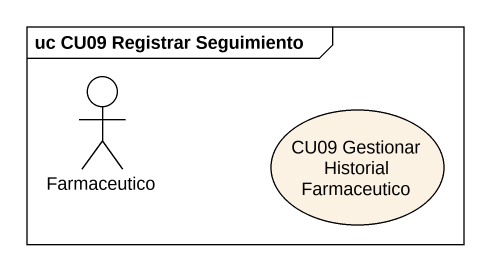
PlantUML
@startuml
mainframe uc CU09 Registrar Seguimiento
actor Farmaceutico
usecase "CU09 Gestionar Historial Farmaceutico" as CU09_Gestionar_Historial
@enduml
